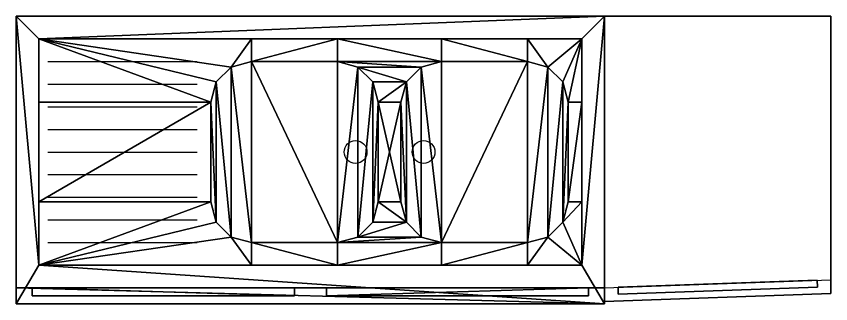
# Model space of a CAD drawing. Header units: metres. Extents: x -46 to 153, y -1 to 83.
# Drawn here: x -40.152 to -38.352, y 65.23 to 65.866 of the extents above; entities that cross this region are included whole.
import ezdxf

# ---------------------------------------------------------------- set-up
doc = ezdxf.new("R2010")
doc.units = ezdxf.units.M
doc.header["$LTSCALE"] = 0.018
for name, color, linetype in [('3DFLOOR', 3, 'Continuous'), ('3DKITBATH', 3, 'Continuous'), ('FLOOR', 3, 'Continuous'), ('LAYER-ON', 4, 'Continuous')]:
    doc.layers.add(name, color=color, linetype=linetype)

# ---------------------------------------------------------------- blocks, each defined once
blk = doc.blocks.new('cwcb390')
at = {"layer": '3DKITBATH', "color": 192}
for p, q in [((0.07, -0.1, 1.001), (0.4, -0.1, 1.001)), ((0.07, -0.15, 1.001), (0.4, -0.15, 1.001)), ((0.07, -0.2, 1.001), (0.4, -0.2, 1.001)), ((0.07, -0.25, 1.001), (0.4, -0.25, 1.001)), ((0.07, -0.3, 1.001), (0.4, -0.3, 1.001)), ((0.07, -0.35, 1.001), (0.4, -0.35, 1.001)), ((0.07, -0.4, 1.001), (0.4, -0.4, 1.001)), ((0.07, -0.45, 1.001), (0.4, -0.45, 1.001)), ((0.07, -0.5, 1.001), (0.4, -0.5, 1.001))]:
    blk.add_line(p, q, dxfattribs=at)
at = {"layer": '3DKITBATH', "color": 210}
for centre in [(0.7499, -0.3, 0.8023), (0.9001, -0.3, 0.8023)]:
    blk.add_circle(centre, 0.0252, dxfattribs=at)
at = {"layer": '3DKITBATH', "color": 239}
mesh = blk.add_polyface(dxfattribs=at)
corners = [(0, 0, 0.9647), (0, 0), (0, -0.6, 0.9647), (0, -0.6), (1.3, 0), (1.3, 0, 0.9647), (1.3, -0.6, 0.9647), (1.3, -0.6)]
mesh.append_faces([[corners[k] for k in face] for face in [(4, 1, 0, 0), (0, 5, 4, 4), (1, 3, 2, 2), (2, 0, 1, 1), (3, 7, 6, 6), (6, 2, 3, 3), (7, 4, 5, 5), (5, 6, 7, 7)]], dxfattribs={"vtx2": -1, "vtx3": -1, "color": 239})
at = {"layer": '3DKITBATH', "color": 225}
mesh = blk.add_polyface(dxfattribs=at)
corners = [(1.3, -0.6, 0.9647), (0, -0.6, 0.9647), (1.25, -0.55, 1), (1.25, -0.05, 1), (0.05, -0.05, 1), (0.05, -0.55, 1), (0, 0, 0.9647), (0, 0, 1), (1.3, 0, 0.9647), (1.3, 0, 1), (1.3, -0.6353, 1), (0, -0.6353, 1), (0, -0.6353, 0.9647), (1.3, -0.6353, 0.9647)]
mesh.append_faces([[corners[k] for k in face] for face in [(7, 4, 9, 9), (3, 9, 4, 4), (4, 7, 5, 5), (11, 5, 7, 7)]], dxfattribs={"vtx0": -1, "vtx1": -1, "vtx2": -1, "color": 225})
mesh.append_faces([[corners[k] for k in face] for face in [(8, 7, 9, 9)]], dxfattribs={"vtx0": -1, "vtx2": -1, "color": 225})
mesh.append_faces([[corners[k] for k in face] for face in [(9, 3, 2, 2), (2, 10, 9, 9), (5, 11, 10, 10), (10, 2, 5, 5)]], dxfattribs={"vtx0": -1, "vtx2": -1, "vtx3": -1, "color": 225})
mesh.append_faces([[corners[k] for k in face] for face in [(11, 7, 12, 12), (6, 12, 7, 7), (6, 7, 8, 8)]], dxfattribs={"vtx1": -1, "vtx2": -1, "color": 225})
mesh.append_faces([[corners[k] for k in face] for face in [(1, 12, 13, 13), (13, 0, 1, 1), (13, 8, 9, 9), (9, 10, 13, 13), (13, 10, 11, 11), (11, 12, 13, 13)]], dxfattribs={"vtx2": -1, "vtx3": -1, "color": 225})
at = {"layer": '3DKITBATH', "color": 192}
mesh = blk.add_polyface(dxfattribs=at)
corners = [(1.13, -0.05, 1), (1.13, -0.55, 1), (1.25, -0.05, 1), (1.25, -0.19, 1), (1.25, -0.55, 1), (1.25, -0.41, 1), (0.52, -0.55, 1), (0.05, -0.41, 1), (0.05, -0.55, 1), (0.52, -0.05, 1), (0.05, -0.05, 1), (0.05, -0.19, 1), (0.94, -0.55, 1), (0.71, -0.55, 1), (0.94, -0.05, 1), (0.71, -0.05, 1), (0.94, -0.5, 0.8), (0.94, -0.5, 1), (0.52, -0.5, 0.8), (0.52, -0.5, 1), (0.895, -0.4879, 0.8), (0.895, -0.4879, 1), (0.475, -0.4879, 0.8), (0.475, -0.4879, 1), (0.85, -0.41, 1), (0.8621, -0.455, 0.8), (0.85, -0.41, 0.8), (0.8621, -0.455, 1), (0.43, -0.41, 1), (0.4421, -0.455, 0.8), (0.43, -0.41, 0.8), (0.4421, -0.455, 1), (1.175, -0.4879, 1), (1.175, -0.4879, 0.8), (1.13, -0.5, 0.8), (1.13, -0.5, 1), (0.755, -0.4879, 1), (0.755, -0.4879, 0.8), (0.71, -0.5, 0.8), (0.71, -0.5, 1), (0.85, -0.19, 1), (0.85, -0.19, 0.8), (0.43, -0.19, 1), (0.43, -0.19, 0.8), (0.8621, -0.145, 1), (0.8621, -0.145, 0.8), (0.4421, -0.145, 1), (0.4421, -0.145, 0.8), (0.895, -0.1121, 1), (0.895, -0.1121, 0.8), (0.475, -0.1121, 1), (0.475, -0.1121, 0.8), (1.175, -0.1121, 1), (1.175, -0.1121, 0.8), (0.755, -0.1121, 1), (0.755, -0.1121, 0.8), (0.94, -0.1, 0.8), (1.13, -0.1, 1), (0.94, -0.1, 1), (1.13, -0.1, 0.8), (0.71, -0.1, 0.8), (0.71, -0.1, 1), (0.52, -0.1, 1), (0.52, -0.1, 0.8), (0.8, -0.19, 1), (0.7879, -0.145, 0.8), (0.8, -0.19, 0.8), (0.7879, -0.145, 1), (1.22, -0.19, 1), (1.2079, -0.145, 0.8), (1.22, -0.19, 0.8), (1.2079, -0.145, 1), (0.8, -0.41, 1), (0.8, -0.41, 0.8), (0.7879, -0.455, 0.8), (0.7879, -0.455, 1), (1.22, -0.41, 1), (1.22, -0.41, 0.8), (1.2079, -0.455, 0.8), (1.2079, -0.455, 1)]
mesh.append_faces([[corners[k] for k in face] for face in [(75, 27, 72, 72), (65, 74, 66, 66), (33, 53, 34, 34), (59, 34, 53, 53), (78, 69, 33, 33), (53, 33, 69, 69), (69, 78, 70, 70), (34, 59, 16, 16), (56, 16, 59, 59), (37, 55, 38, 38), (60, 38, 55, 55), (12, 17, 13, 13), (74, 65, 37, 37), (55, 37, 65, 65)]], dxfattribs={"vtx0": -1, "vtx1": -1, "vtx2": -1, "color": 192})
mesh.append_faces([[corners[k] for k in face] for face in [(39, 13, 17, 17), (15, 61, 58, 58)]], dxfattribs={"vtx0": -1, "vtx1": -1, "vtx2": -1, "vtx3": -1, "color": 192})
mesh.append_faces([[corners[k] for k in face] for face in [(44, 67, 64, 64), (25, 45, 41, 41), (45, 25, 20, 20), (20, 49, 45, 45), (49, 20, 16, 16), (16, 56, 49, 49), (29, 47, 43, 43), (47, 29, 22, 22), (22, 51, 47, 47), (51, 22, 18, 18), (18, 63, 51, 51), (63, 18, 38, 38), (38, 60, 63, 63), (58, 14, 15, 15)]], dxfattribs={"vtx0": -1, "vtx2": -1, "vtx3": -1, "color": 192})
mesh.append_faces([[corners[k] for k in face] for face in [(24, 72, 27, 27), (73, 66, 74, 74), (77, 70, 78, 78), (71, 52, 69, 69), (53, 69, 52, 52), (67, 54, 65, 65), (55, 65, 54, 54), (38, 18, 39, 39), (19, 39, 18, 18), (21, 17, 20, 20), (16, 20, 17, 17), (23, 19, 22, 22), (18, 22, 19, 19), (27, 21, 25, 25), (20, 25, 21, 21), (31, 23, 29, 29), (22, 29, 23, 23), (24, 27, 26, 26), (25, 26, 27, 27), (28, 31, 30, 30), (29, 30, 31, 31), (52, 57, 53, 53), (59, 53, 57, 57), (54, 61, 55, 55), (60, 55, 61, 61), (56, 59, 58, 58), (57, 58, 59, 59), (72, 64, 73, 73), (66, 73, 64, 64), (76, 68, 77, 77), (70, 77, 68, 68), (64, 67, 66, 66), (65, 66, 67, 67), (68, 71, 70, 70), (69, 70, 71, 71)]], dxfattribs={"vtx1": -1, "vtx2": -1, "color": 192})
mesh.append_faces([[corners[k] for k in face] for face in [(58, 57, 14, 14), (0, 14, 57, 57), (35, 17, 12, 12), (12, 1, 35, 35), (40, 64, 24, 24), (72, 24, 64, 64), (72, 24, 40, 40), (40, 64, 72, 72), (57, 52, 0, 0), (2, 0, 52, 52), (52, 71, 2, 2), (79, 32, 4, 4), (32, 35, 1, 1), (1, 4, 32, 32), (3, 2, 68, 68), (71, 68, 2, 2), (5, 3, 76, 76), (68, 76, 3, 3), (4, 5, 79, 79), (76, 79, 5, 5), (62, 61, 15, 15), (15, 9, 62, 62), (39, 19, 13, 13), (6, 13, 19, 19), (28, 42, 7, 7), (11, 7, 42, 42), (19, 23, 6, 6), (8, 6, 23, 23), (23, 31, 8, 8), (31, 28, 8, 8), (7, 8, 28, 28), (46, 50, 10, 10), (50, 62, 9, 9), (9, 10, 50, 50), (42, 46, 10, 10), (10, 11, 42, 42), (21, 27, 36, 36), (75, 36, 27, 27), (17, 21, 39, 39), (36, 39, 21, 21), (48, 58, 61, 61), (61, 54, 48, 48), (44, 48, 54, 54), (54, 67, 44, 44)]], dxfattribs={"vtx1": -1, "vtx2": -1, "vtx3": -1, "color": 192})
mesh.append_faces([[corners[k] for k in face] for face in [(64, 40, 44, 44), (41, 26, 25, 25), (43, 30, 29, 29), (32, 79, 78, 78), (78, 33, 32, 32), (36, 75, 74, 74), (74, 37, 36, 36), (40, 24, 26, 26), (26, 41, 40, 40), (42, 28, 30, 30), (30, 43, 42, 42), (34, 16, 17, 17), (17, 35, 34, 34), (35, 32, 33, 33), (33, 34, 35, 35), (39, 36, 37, 37), (37, 38, 39, 39), (44, 40, 41, 41), (41, 45, 44, 44), (46, 42, 43, 43), (43, 47, 46, 46), (48, 44, 45, 45), (45, 49, 48, 48), (50, 46, 47, 47), (47, 51, 50, 50), (58, 48, 49, 49), (49, 56, 58, 58), (62, 50, 51, 51), (51, 63, 62, 62), (63, 60, 61, 61), (61, 62, 63, 63), (75, 72, 73, 73), (73, 74, 75, 75), (79, 76, 77, 77), (77, 78, 79, 79)]], dxfattribs={"vtx2": -1, "vtx3": -1, "color": 192})
at = {"layer": '3DKITBATH', "color": 235}
mesh = blk.add_polyface(dxfattribs=at)
corners = [(0.0353, -0.6, 0.0706), (0.0353, -0.6176, 0.0706), (0.6147, -0.6176, 0.0706), (0.6147, -0.6, 0.0706), (0.0353, -0.6176, 0.6824), (0.6147, -0.6176, 0.6824), (0.6147, -0.6, 0.6824), (0.0353, -0.6, 0.6824)]
mesh.append_faces([[corners[k] for k in face] for face in [(5, 4, 2, 2), (1, 2, 4, 4), (1, 0, 2, 2), (3, 2, 0, 0), (4, 7, 1, 1), (0, 1, 7, 7)]], dxfattribs={"vtx1": -1, "vtx2": -1, "color": 235})
mesh.append_faces([[corners[k] for k in face] for face in [(6, 5, 2, 2), (2, 3, 6, 6), (7, 4, 5, 5), (5, 6, 7, 7)]], dxfattribs={"vtx2": -1, "vtx3": -1, "color": 235})
mesh = blk.add_polyface(dxfattribs=at)
corners = [(0.0353, -0.6, 0.7294), (0.0353, -0.6176, 0.7294), (0.0353, -0.6176, 0.9294), (0.0353, -0.6, 0.9294), (0.6147, -0.6176, 0.9294), (0.6147, -0.6176, 0.7294), (0.6147, -0.6, 0.7294), (0.6147, -0.6, 0.9294)]
mesh.append_faces([[corners[k] for k in face] for face in [(4, 2, 5, 5), (1, 5, 2, 2), (1, 0, 5, 5), (6, 5, 0, 0), (2, 3, 1, 1), (0, 1, 3, 3)]], dxfattribs={"vtx1": -1, "vtx2": -1, "color": 235})
mesh.append_faces([[corners[k] for k in face] for face in [(3, 2, 4, 4), (4, 7, 3, 3), (7, 4, 5, 5), (5, 6, 7, 7)]], dxfattribs={"vtx2": -1, "vtx3": -1, "color": 235})
mesh = blk.add_polyface(dxfattribs=at)
corners = [(1.2647, -0.6, 0.0706), (1.2647, -0.6176, 0.0706), (0.6853, -0.6176, 0.0706), (0.6853, -0.6, 0.0706), (1.2647, -0.6176, 0.6824), (0.6853, -0.6176, 0.6824), (0.6853, -0.6, 0.6824), (1.2647, -0.6, 0.6824)]
mesh.append_faces([[corners[k] for k in face] for face in [(5, 4, 2, 2), (1, 2, 4, 4), (1, 0, 2, 2), (3, 2, 0, 0), (4, 7, 1, 1), (0, 1, 7, 7)]], dxfattribs={"vtx1": -1, "vtx2": -1, "color": 235})
mesh.append_faces([[corners[k] for k in face] for face in [(6, 5, 2, 2), (2, 3, 6, 6), (7, 4, 5, 5), (5, 6, 7, 7)]], dxfattribs={"vtx2": -1, "vtx3": -1, "color": 235})
mesh = blk.add_polyface(dxfattribs=at)
corners = [(1.2647, -0.6, 0.7294), (1.2647, -0.6176, 0.7294), (1.2647, -0.6176, 0.9294), (1.2647, -0.6, 0.9294), (0.6853, -0.6176, 0.9294), (0.6853, -0.6176, 0.7294), (0.6853, -0.6, 0.7294), (0.6853, -0.6, 0.9294)]
mesh.append_faces([[corners[k] for k in face] for face in [(4, 2, 5, 5), (1, 5, 2, 2), (1, 0, 5, 5), (6, 5, 0, 0), (2, 3, 1, 1), (0, 1, 3, 3)]], dxfattribs={"vtx1": -1, "vtx2": -1, "color": 235})
mesh.append_faces([[corners[k] for k in face] for face in [(3, 2, 4, 4), (4, 7, 3, 3), (7, 4, 5, 5), (5, 6, 7, 7)]], dxfattribs={"vtx2": -1, "vtx3": -1, "color": 235})
blk = doc.blocks.new('*U108', base_point=(-3.9402, 57.8957))
at = {"layer": '3DFLOOR', "color": 239}
for p, q in [((-3.9402, 57.8957), (-4.4402, 57.8957)), ((-4.4402, 57.8957), (-4.4402, 57.2957)), ((-3.9402, 57.3132), (-3.9402, 57.8957)), ((-4.4402, 57.2957), (-3.9402, 57.3132))]:
    blk.add_line(p, q, dxfattribs=at)
at = {"layer": 'FLOOR'}
for p, q in [((-3.9402, 57.8957), (-4.4402, 57.8957)), ((-4.4402, 57.8957), (-4.4402, 57.2957)), ((-3.9402, 57.3132), (-3.9402, 57.8957)), ((-4.4402, 57.2957), (-3.9402, 57.3132))]:
    blk.add_line(p, q, dxfattribs=at)
at = {"layer": '3DFLOOR', "color": 239}
mesh = blk.add_polyface(dxfattribs=at)
corners = [(-3.9402, 57.8957, 0.82), (-4.4402, 57.8957, 0.82), (-4.4402, 57.2657, 0.82), (-3.9402, 57.2832, 0.82), (-3.9402, 57.8957, 0.85), (-4.4402, 57.8957, 0.85), (-4.4402, 57.2657, 0.85), (-3.9402, 57.2832, 0.85)]
mesh.append_faces([[corners[k] for k in face] for face in [(0, 1, 2, 3), (0, 4, 5, 1), (1, 5, 6, 2), (2, 6, 7, 3), (3, 7, 4, 0), (4, 5, 6, 7)]], dxfattribs={"color": 225})
mesh = blk.add_polyface(dxfattribs=at)
corners = [(-3.9702, 57.3122, 0.06), (-4.4102, 57.2968, 0.06), (-4.4102, 57.2968, 0.575), (-3.9702, 57.3122, 0.575), (-3.9696, 57.2972, 0.06), (-4.4097, 57.2818, 0.06), (-4.4097, 57.2818, 0.575), (-3.9696, 57.2972, 0.575)]
mesh.append_faces([[corners[k] for k in face] for face in [(0, 1, 5, 4), (1, 5, 6, 2), (2, 6, 7, 3), (3, 7, 4, 0), (4, 5, 6, 7)]], dxfattribs={"color": 235})
mesh = blk.add_polyface(dxfattribs=at)
corners = [(-3.9702, 57.3122, 0.615), (-4.4102, 57.2968, 0.615), (-4.4102, 57.2968, 0.79), (-3.9702, 57.3122, 0.79), (-3.9696, 57.2972, 0.615), (-4.4097, 57.2818, 0.615), (-4.4097, 57.2818, 0.79), (-3.9696, 57.2972, 0.79)]
mesh.append_faces([[corners[k] for k in face] for face in [(0, 1, 5, 4), (1, 5, 6, 2), (2, 6, 7, 3), (3, 7, 4, 0), (4, 5, 6, 7)]], dxfattribs={"color": 235})

msp = doc.modelspace()

# ---------------------------------------------------------------- block references
at = {"layer": 'LAYER-ON', "zscale": 0.85}
msp.add_blockref('cwcb390', (-40.1517, 65.8657), dxfattribs=at)
at = {"layer": 'LAYER-ON'}
msp.add_blockref('*U108', (-38.3517, 65.8657), dxfattribs=at)

doc.saveas('drawing.dxf')
